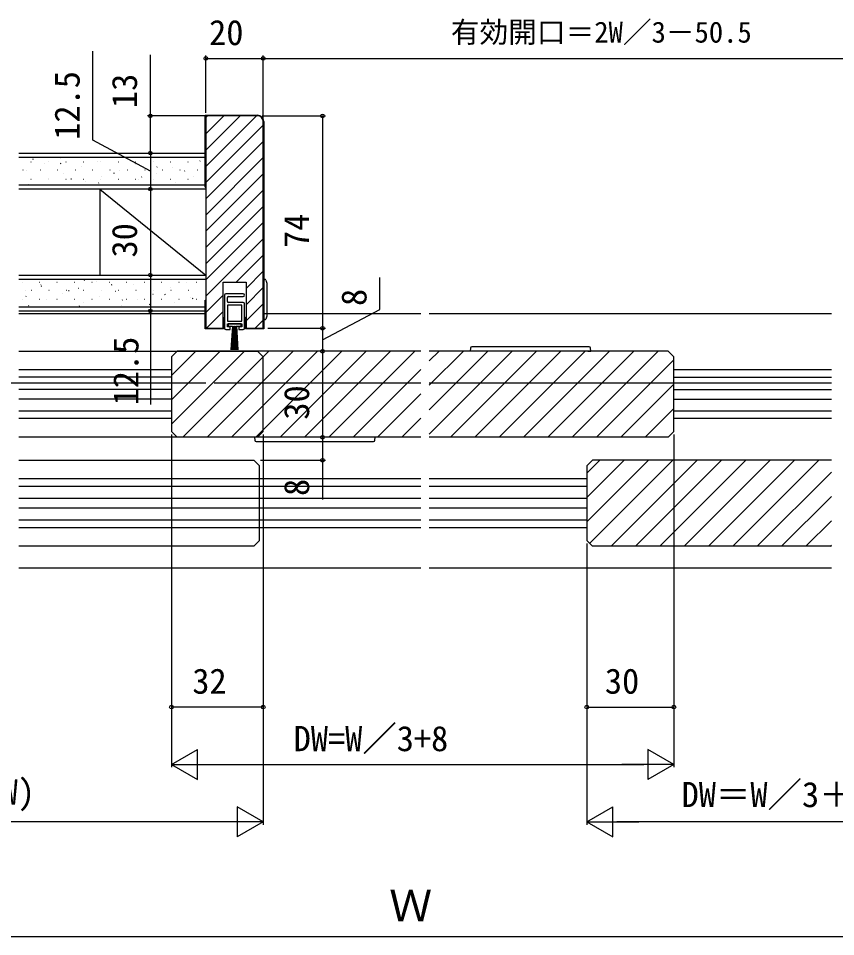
# Model space of a CAD drawing. Units: millimetres, scale not verified. Extents: x -525 to 525, y -783 to 779.
# Drawn here: x -308.2 to -23.2, y -357.5 to -37.5 of the extents above; entities that cross this region are included whole.
import ezdxf
from ezdxf.enums import TextEntityAlignment as Align

# ---------------------------------------------------------------- set-up
doc = ezdxf.new("R2010")
doc.units = ezdxf.units.MM
doc.header["$LTSCALE"] = 4
for name, color, linetype in [('0-5_YKK_12', 2, 'Continuous'), ('0-6_YKK_13', 4, 'Continuous'), ('0-8_YKK_D', 6, 'Continuous'), ('0-A_YSS_K', 3, 'Continuous'), ('0-B_YSS_KE', 3, 'Continuous')]:
    doc.layers.add(name, color=color, linetype=linetype)
doc.styles.add('ＭＳ ゴシック', font='')
doc.styles.get('ＭＳ ゴシック').set_extended_font_data('MS Gothic')

msp = doc.modelspace()

# ---------------------------------------------------------------- linework, layer by layer
at = {"layer": '0-5_YKK_12'}
for p, q in [((-242.8, -140.478), (-308.05, -140.478)), ((-167.9, -140.478), (-222.8, -140.478)), ((-24.75, -140.478), (-164.9, -140.478)), ((-308.05, -153.478), (-224.8, -153.478)), ((-254.8, -155.478), (-252.8, -153.478)), ((-254.8, -161.937), (-246.34, -153.478)), ((-254.8, -170.422), (-237.855, -153.478)), ((-254.8, -178.908), (-229.37, -153.478)), ((-167.9, -153.478), (-252.8, -153.478)), ((-250.885, -183.478), (-220.885, -153.478)), ((-242.399, -183.478), (-212.399, -153.478)), ((-233.914, -183.478), (-203.914, -153.478)), ((-225.429, -183.478), (-195.429, -153.478)), ((-224.8, -153.478), (-222.8, -155.478)), ((-216.943, -183.478), (-186.943, -153.478)), ((-208.458, -183.478), (-178.458, -153.478)), ((-199.973, -183.478), (-169.973, -153.478)), ((-81.65, -153.478), (-164.9, -153.478)), ((-164.9, -156.89), (-161.488, -153.478)), ((-164.9, -165.375), (-153.002, -153.478)), ((-164.9, -173.86), (-144.517, -153.478)), ((-164.9, -182.346), (-136.032, -153.478)), ((-157.546, -183.478), (-127.546, -153.478)), ((-149.061, -183.478), (-119.061, -153.478)), ((-140.576, -183.478), (-110.576, -153.478)), ((-132.091, -183.478), (-102.091, -153.478)), ((-123.605, -183.478), (-93.605, -153.478)), ((-115.12, -183.478), (-85.12, -153.478)), ((-81.65, -153.478), (-79.65, -155.478)), ((-254.8, -155.478), (-254.8, -181.478)), ((-222.8, -181.478), (-222.8, -155.478)), ((-106.635, -183.478), (-79.65, -156.493)), ((-79.65, -181.478), (-79.65, -155.478)), ((-254.8, -159.978), (-308.05, -159.978)), ((-191.488, -183.478), (-167.9, -159.89)), ((-24.75, -159.978), (-79.65, -159.978)), ((-254.8, -162.578), (-308.05, -162.578)), ((-79.65, -162.578), (-24.75, -162.578)), ((-464, -164.478), (-242.85, -164.478)), ((-239.85, -164.478), (-167.9, -164.478)), ((-164.9, -164.478), (-24.75, -164.478)), ((-98.149, -183.478), (-79.65, -164.978)), ((-254.8, -166.778), (-308.05, -166.778)), ((-183.002, -183.478), (-167.9, -168.375)), ((-79.65, -166.778), (-24.75, -166.778)), ((-254.8, -170.178), (-308.05, -170.178)), ((-79.65, -170.178), (-24.75, -170.178)), ((-254.8, -174.378), (-308.05, -174.378)), ((-89.664, -183.478), (-79.65, -173.463)), ((-24.75, -174.378), (-79.65, -174.378)), ((-254.8, -176.978), (-308.05, -176.978)), ((-174.517, -183.478), (-167.9, -176.86)), ((-24.75, -176.978), (-79.65, -176.978)), ((-252.8, -183.478), (-254.8, -181.478)), ((-222.8, -181.478), (-224.8, -183.478)), ((-81.65, -183.478), (-79.65, -181.478)), ((-224.8, -183.478), (-308.05, -183.478)), ((-167.9, -183.478), (-252.8, -183.478)), ((-81.65, -183.478), (-164.9, -183.478)), ((-308.05, -191.478), (-226.1, -191.478)), ((-226.1, -191.478), (-224.1, -193.478)), ((-110, -193.478), (-108, -191.478)), ((-110, -195.978), (-105.499, -191.478)), ((-110, -204.463), (-97.014, -191.478)), ((-110, -212.949), (-88.529, -191.478)), ((-109.022, -220.456), (-80.044, -191.478)), ((-24.75, -191.478), (-108, -191.478)), ((-101.558, -221.478), (-71.558, -191.478)), ((-93.073, -221.478), (-63.073, -191.478)), ((-84.588, -221.478), (-54.588, -191.478)), ((-76.103, -221.478), (-46.103, -191.478)), ((-67.617, -221.478), (-37.617, -191.478)), ((-59.132, -221.478), (-29.132, -191.478)), ((-224.1, -219.478), (-224.1, -193.478)), ((-110, -193.478), (-110, -219.478)), ((-167.9, -197.978), (-308.05, -197.978)), ((-110, -197.978), (-164.9, -197.978)), ((-50.647, -221.478), (-24.75, -195.581)), ((-167.9, -200.578), (-308.05, -200.578)), ((-110, -200.578), (-164.9, -200.578)), ((-167.9, -204.778), (-308.05, -204.778)), ((-110, -204.778), (-164.9, -204.778)), ((-42.161, -221.478), (-24.75, -204.066)), ((-167.9, -208.178), (-308.05, -208.178)), ((-110, -208.178), (-164.9, -208.178)), ((-167.9, -212.378), (-308.05, -212.378)), ((-110, -212.378), (-164.9, -212.378)), ((-33.676, -221.478), (-24.75, -212.551)), ((-167.9, -214.978), (-308.05, -214.978)), ((-110, -214.978), (-164.9, -214.978)), ((-224.1, -219.478), (-226.1, -221.478)), ((-108, -221.478), (-110, -219.478)), ((-226.1, -221.478), (-308.05, -221.478)), ((-24.75, -221.478), (-108, -221.478)), ((-25.191, -221.478), (-24.75, -221.037)), ((-308.05, -228.978), (-167.9, -228.978)), ((-164.9, -228.978), (-24.75, -228.978))]:
    msp.add_line(p, q, dxfattribs=at)
at = {"layer": '0-6_YKK_13'}
for p, q in [((-222.6, -128.478), (-222.219, -128.478)), ((-222.6, -142.478), (-222.6, -128.478)), ((-221.933, -128.686), (-221.6, -129.728)), ((-221.6, -129.728), (-221.6, -129.984)), ((-221.6, -129.984), (-221.6, -140.971)), ((-236.3, -133.978), (-236.3, -145.478)), ((-229.8, -133.478), (-235.8, -133.478)), ((-235.3, -136.178), (-235.3, -134.778)), ((-235.3, -137.478), (-235.3, -142.978)), ((-230.3, -137.478), (-235.3, -137.478)), ((-235, -134.478), (-229.8, -134.478)), ((-229.8, -136.478), (-235, -136.478)), ((-230.3, -142.978), (-230.3, -137.478)), ((-229.3, -145.478), (-229.3, -136.978)), ((-235.3, -142.978), (-230.3, -142.978)), ((-222.219, -142.478), (-222.6, -142.478)), ((-221.6, -141.228), (-221.933, -142.269)), ((-221.6, -140.971), (-221.6, -141.228)), ((-150.587, -152.447), (-150.65, -153.478)), ((-109.212, -151.978), (-150.088, -151.978)), ((-109.648, -153.478), (-108.65, -153.478)), ((-108.65, -153.478), (-108.713, -152.447)), ((-225.8, -183.478), (-225.737, -184.508)), ((-225.238, -184.978), (-184.362, -184.978)), ((-183.863, -184.508), (-183.8, -183.478))]:
    msp.add_line(p, q, dxfattribs=at)
for points in [[(-235.8, -145.978), (-234.3, -145.978), (-234.3, -144.978), (-235.3, -144.978), (-235.3, -143.978), (-230.3, -143.978), (-230.3, -144.978), (-231.3, -144.978), (-231.3, -145.978), (-229.8, -145.978)], [(-230.55, -143.978), (-235.05, -143.978), (-235.05, -144.778), (-233.55, -144.778), (-234.05, -152.978)], [(-231.55, -152.978), (-232.05, -144.778), (-230.55, -144.778), (-230.55, -143.978)], [(-233.45, -144.778), (-233.41, -144.778), (-233.838, -152.978)], [(-233.31, -144.778), (-233.27, -144.778), (-233.626, -152.978)], [(-233.17, -144.778), (-233.13, -144.778), (-233.415, -152.978)], [(-233.03, -144.778), (-232.99, -144.778), (-233.203, -152.978)], [(-232.89, -144.778), (-232.85, -144.778), (-232.976, -152.978)], [(-232.624, -152.978), (-232.75, -144.778), (-232.71, -144.778)], [(-232.397, -152.978), (-232.61, -144.778), (-232.57, -144.778)], [(-232.185, -152.978), (-232.47, -144.778), (-232.43, -144.778)], [(-231.974, -152.978), (-232.33, -144.778), (-232.29, -144.778)], [(-231.762, -152.978), (-232.19, -144.778), (-232.15, -144.778)]]:
    msp.add_lwpolyline(points, dxfattribs=at)
for centre, radius, start, end in [((-222.219, -128.778), 0.3, 17.74467, 90), ((-235.8, -133.978), 0.5, 90, 180), ((-229.8, -133.978), 0.5, 270, 90), ((-235, -134.778), 0.3, 90, 180), ((-235, -136.178), 0.3, 180, 270), ((-229.8, -136.978), 0.5, 0, 90), ((-222.219, -142.178), 0.3, 270, 342.25533), ((-235.8, -145.478), 0.5, 180, 270), ((-229.8, -145.478), 0.5, 270, 0), ((-150.088, -152.478), 0.5, 90, 176.5), ((-109.212, -152.478), 0.5, 3.5, 90), ((-225.238, -184.478), 0.5, 183.5, 270), ((-184.362, -184.478), 0.5, 270, 356.5)]:
    msp.add_arc(centre, radius, start, end, dxfattribs=at)
at = {"layer": '0-8_YKK_D'}
for p, q in [((-242.8, -70.478), (-242.8, -50.478)), ((-222.8, -72.441), (-222.8, -50.478)), ((-222.8, -72.441), (-222.8, -50.478)), ((-242.8, -51.478), (-222.8, -51.478)), ((-222.8, -51.478), (60, -51.478)), ((-243.15, -71.478), (-263.15, -71.478)), ((-223.15, -71.478), (-201.15, -71.478)), ((-202.15, -71.478), (-202.15, -145.478)), ((-262.15, -84.478), (-262.15, -96.978)), ((-221.15, -145.478), (-201.15, -145.478)), ((-221.15, -145.478), (-201.15, -145.478)), ((-202.15, -145.478), (-202.15, -153.477)), ((-203.15, -153.477), (-203.15, -153.477)), ((-203.15, -153.477), (-203.15, -153.477)), ((-202.15, -153.477), (-202.15, -183.477)), ((-254.8, -182.476), (-254.8, -278.478)), ((-254.8, -182.478), (-254.8, -298.478)), ((-222.8, -182.478), (-222.8, -318.478)), ((-222.8, -182.478), (-222.8, -278.478)), ((-203.15, -183.477), (-203.15, -183.477)), ((-79.65, -182.478), (-79.65, -278.478)), ((-79.65, -182.478), (-79.65, -298.478)), ((-223.8, -191.478), (-201.15, -191.478)), ((-110, -220.478), (-110, -318.478)), ((-110, -220.478), (-110, -278.478)), ((-222.8, -277.478), (-254.8, -277.478)), ((-110, -277.478), (-79.65, -277.478)), ((-254.8, -297.478), (-245.707, -292.228)), ((-245.707, -302.728), (-245.707, -292.228)), ((-79.65, -297.478), (-88.743, -292.228)), ((-88.743, -292.228), (-88.743, -302.728)), ((-254.8, -297.478), (-245.707, -302.728)), ((-254.8, -297.478), (-236.613, -297.478)), ((-244.3, -297.478), (-90.15, -297.478)), ((-79.65, -297.478), (-97.837, -297.478)), ((-79.65, -297.478), (-88.743, -302.728)), ((-222.8, -317.478), (-231.893, -312.228)), ((-231.893, -312.228), (-231.893, -322.728)), ((-110, -317.478), (-100.907, -312.228)), ((-100.907, -322.728), (-100.907, -312.228)), ((-233.3, -317.478), (-384.5, -317.478)), ((-222.8, -317.478), (-240.987, -317.478)), ((-222.8, -317.478), (-231.893, -322.728)), ((-110, -317.478), (-100.907, -322.728)), ((-110, -317.478), (-91.813, -317.478)), ((53, -317.478), (-99.5, -317.478)), ((-406, -357.478), (69.5, -357.478))]:
    msp.add_line(p, q, dxfattribs=at)
for points in [[(-262.15, -90.728), (-282.15, -79.978), (-282.15, -48.978)], [(-262.15, -84.478), (-262.15, -71.478), (-262.15, -50.2)], [(-262.15, -96.978), (-262.15, -126.978), (-262.15, -139.478), (-262.15, -172.028)], [(-202.15, -149.477), (-182.15, -138.917), (-182.15, -127.826)], [(-202.15, -183.477), (-202.15, -191.478), (-202.15, -205.118)]]:
    msp.add_lwpolyline(points, dxfattribs=at)
for centre in [(-242.8, -51.478), (-222.8, -51.478), (-222.8, -51.478), (-262.15, -71.478), (-202.15, -71.478), (-262.15, -84.478), (-262.15, -84.478), (-262.15, -96.978), (-262.15, -96.978), (-262.15, -126.978), (-262.15, -126.978), (-262.15, -139.478), (-202.15, -145.478), (-202.15, -145.478), (-202.15, -153.477), (-202.15, -153.477), (-202.15, -183.477), (-202.15, -183.477), (-202.15, -191.478), (-254.8, -277.478), (-222.8, -277.478), (-110, -277.478), (-79.65, -277.478)]:
    msp.add_circle(centre, 0.637, dxfattribs=at)
at = {"layer": '0-A_YSS_K'}
for p, q in [((-242.8, -72.106), (-242.172, -71.478)), ((-242.8, -77.763), (-236.515, -71.478)), ((-242.8, -83.42), (-230.858, -71.478)), ((-242.8, -89.076), (-225.201, -71.478)), ((-242.8, -94.733), (-222.8, -74.733)), ((-242.8, -100.39), (-222.8, -80.39)), ((-308.05, -84.478), (-242.8, -84.478)), ((-242.8, -85.978), (-308.05, -85.978)), ((-293.529, -86.247), (-293.51, -86.241)), ((-242.8, -84.478), (-242.8, -139.478)), ((-242.8, -106.047), (-222.8, -86.047)), ((-303.784, -87.557), (-303.684, -87.557)), ((-303.073, -86.558), (-302.906, -86.448)), ((-299.11, -88.223), (-299.091, -88.217)), ((-297.704, -87.557), (-297.604, -87.557)), ((-293.468, -88.036), (-293.301, -87.926)), ((-291.624, -87.557), (-291.524, -87.557)), ((-286.091, -89.295), (-286.072, -89.288)), ((-285.544, -87.557), (-285.444, -87.557)), ((-280.511, -87.319), (-280.492, -87.312)), ((-279.464, -87.557), (-279.364, -87.557)), ((-273.384, -87.557), (-273.284, -87.557)), ((-267.492, -88.391), (-267.473, -88.384)), ((-267.304, -87.557), (-267.204, -87.557)), ((-262.006, -86.448), (-261.987, -86.441)), ((-261.224, -87.557), (-261.124, -87.557)), ((-259.89, -89.319), (-259.723, -89.208)), ((-255.144, -87.557), (-255.044, -87.557)), ((-254.474, -89.463), (-254.455, -89.456)), ((-249.064, -87.557), (-248.964, -87.557)), ((-248.988, -87.52), (-248.969, -87.513)), ((-244.906, -87.236), (-244.74, -87.126)), ((-242.984, -87.557), (-242.884, -87.557)), ((-306.634, -90.307), (-306.534, -90.307)), ((-305.35, -90.433), (-305.331, -90.426)), ((-300.554, -90.307), (-300.454, -90.307)), ((-294.474, -90.307), (-294.374, -90.307)), ((-292.331, -91.505), (-292.313, -91.498)), ((-288.394, -90.307), (-288.294, -90.307)), ((-282.314, -90.307), (-282.214, -90.307)), ((-279.313, -92.577), (-279.294, -92.57)), ((-276.234, -90.307), (-276.134, -90.307)), ((-274.874, -91.401), (-274.707, -91.29)), ((-273.073, -90.367), (-273.054, -90.36)), ((-270.154, -90.307), (-270.054, -90.307)), ((-265.269, -92.878), (-265.102, -92.768)), ((-264.074, -90.307), (-263.974, -90.307)), ((-260.054, -91.439), (-260.035, -91.432)), ((-257.994, -90.307), (-257.894, -90.307)), ((-251.914, -90.307), (-251.814, -90.307)), ((-250.285, -90.796), (-250.118, -90.686)), ((-247.036, -92.511), (-247.017, -92.504)), ((-245.834, -90.307), (-245.734, -90.307)), ((-242.8, -111.704), (-222.8, -91.704)), ((-308.05, -95.478), (-242.8, -95.478)), ((-304.71, -95.478), (-304.675, -95.454)), ((-303.784, -93.537), (-303.684, -93.537)), ((-303.398, -95.424), (-303.379, -95.417)), ((-297.818, -93.448), (-297.799, -93.441)), ((-297.704, -93.537), (-297.604, -93.537)), ((-291.624, -93.537), (-291.524, -93.537)), ((-289.858, -93.483), (-289.691, -93.372)), ((-285.544, -93.537), (-285.444, -93.537)), ((-284.799, -94.52), (-284.78, -94.513)), ((-280.253, -94.961), (-280.086, -94.85)), ((-279.464, -93.537), (-279.364, -93.537)), ((-273.384, -93.537), (-273.284, -93.537)), ((-267.304, -93.537), (-267.204, -93.537)), ((-266.294, -93.649), (-266.276, -93.642)), ((-261.224, -93.537), (-261.124, -93.537)), ((-255.144, -93.537), (-255.044, -93.537)), ((-253.276, -94.72), (-253.257, -94.714)), ((-249.064, -93.537), (-248.964, -93.537)), ((-242.984, -93.537), (-242.884, -93.537)), ((-242.8, -96.978), (-308.05, -96.978)), ((-279.8, -96.978), (-279.8, -126.978)), ((-279.8, -96.978), (-242.8, -126.978)), ((-242.8, -117.361), (-222.8, -97.361)), ((-242.8, -123.018), (-222.8, -103.018)), ((-242.8, -128.674), (-222.8, -108.674)), ((-242.8, -134.331), (-222.8, -114.331)), ((-232.289, -129.478), (-222.8, -119.988)), ((-308.05, -126.978), (-242.8, -126.978)), ((-228.8, -131.645), (-222.8, -125.645)), ((-242.8, -128.478), (-308.05, -128.478)), ((-306.894, -129.417), (-306.794, -129.417)), ((-300.814, -129.417), (-300.714, -129.417)), ((-300.286, -130.421), (-300.267, -130.414)), ((-300.234, -130.912), (-300.067, -130.801)), ((-294.734, -129.417), (-294.634, -129.417)), ((-288.654, -129.417), (-288.554, -129.417)), ((-285.25, -128.83), (-285.083, -128.719)), ((-282.574, -129.417), (-282.474, -129.417)), ((-281.027, -129.283), (-281.008, -129.276)), ((-276.494, -129.417), (-276.394, -129.417)), ((-275.645, -130.308), (-275.478, -130.197)), ((-270.414, -129.417), (-270.314, -129.417)), ((-268.009, -130.355), (-267.99, -130.348)), ((-264.334, -129.417), (-264.234, -129.417)), ((-258.254, -129.417), (-258.154, -129.417)), ((-252.174, -129.417), (-252.074, -129.417)), ((-249.41, -129.45), (-249.391, -129.444)), ((-246.094, -129.417), (-245.994, -129.417)), ((-305.772, -132.363), (-305.753, -132.357)), ((-305.613, -134.472), (-305.446, -134.361)), ((-303.664, -132.167), (-303.564, -132.167)), ((-297.584, -132.167), (-297.484, -132.167)), ((-292.753, -133.435), (-292.735, -133.429)), ((-291.504, -132.167), (-291.404, -132.167)), ((-290.629, -132.39), (-290.462, -132.279)), ((-287.267, -131.493), (-287.248, -131.486)), ((-285.424, -132.167), (-285.324, -132.167)), ((-279.344, -132.167), (-279.244, -132.167)), ((-274.249, -132.564), (-274.23, -132.558)), ((-273.264, -132.167), (-273.164, -132.167)), ((-267.184, -132.167), (-267.084, -132.167)), ((-261.23, -133.636), (-261.211, -133.63)), ((-261.104, -132.167), (-261.004, -132.167)), ((-257.051, -133.672), (-256.884, -133.562)), ((-255.024, -132.167), (-254.924, -132.167)), ((-254.99, -131.426), (-254.971, -131.42)), ((-248.944, -132.167), (-248.844, -132.167)), ((-242.8, -139.988), (-236.8, -133.988)), ((-228.8, -137.302), (-222.8, -131.302)), ((-306.894, -135.397), (-306.794, -135.397)), ((-300.814, -135.397), (-300.714, -135.397)), ((-298.334, -135.411), (-298.315, -135.405)), ((-294.734, -135.397), (-294.634, -135.397)), ((-288.654, -135.397), (-288.554, -135.397)), ((-285.315, -136.483), (-285.297, -136.477)), ((-282.574, -135.397), (-282.474, -135.397)), ((-279.735, -134.507), (-279.716, -134.5)), ((-276.494, -135.397), (-276.394, -135.397)), ((-272.297, -137.555), (-272.278, -137.548)), ((-272.035, -135.754), (-271.868, -135.644)), ((-270.414, -135.397), (-270.314, -135.397)), ((-266.716, -135.579), (-266.698, -135.572)), ((-264.334, -135.397), (-264.234, -135.397)), ((-262.43, -137.232), (-262.263, -137.122)), ((-258.254, -135.397), (-258.154, -135.397)), ((-253.698, -136.651), (-253.679, -136.644)), ((-252.174, -135.397), (-252.074, -135.397)), ((-248.212, -134.708), (-248.193, -134.701)), ((-247.446, -135.15), (-247.279, -135.04)), ((-246.094, -135.397), (-245.994, -135.397)), ((-228.8, -142.959), (-222.8, -136.959)), ((-308.05, -137.978), (-242.8, -137.978)), ((-308.05, -139.478), (-242.8, -139.478)), ((-304.574, -137.621), (-304.555, -137.615)), ((-287.019, -137.836), (-286.852, -137.726)), ((-242.633, -145.478), (-236.8, -139.645)), ((-225.662, -145.478), (-222.8, -142.616)), ((-236.976, -145.478), (-236.8, -145.302))]:
    msp.add_line(p, q, dxfattribs=at)
at = {"layer": '0-B_YSS_KE'}
for p, q in [((-243, -71.278), (-224.8, -71.278)), ((-242.8, -71.478), (-242.8, -135.678)), ((-224.8, -71.478), (-242.8, -71.478)), ((-243, -96.278), (-242.8, -96.278)), ((-243, -135.678), (-242.8, -135.678)), ((-236.8, -141.678), (-236.6, -141.678)), ((-229, -141.678), (-228.8, -141.678))]:
    msp.add_line(p, q, dxfattribs=at)
for points in [[(-243, -71.278), (-243, -96.278), (-243, -71.278)], [(-242.8, -71.478), (-242.8, -145.478), (-236.8, -145.478), (-236.8, -129.478), (-228.8, -129.478), (-228.8, -145.478), (-222.8, -145.478), (-222.8, -73.478)], [(-222.6, -73.478), (-222.6, -145.678), (-229, -145.678), (-229, -141.678)], [(-236.6, -141.678), (-236.6, -145.678), (-243, -145.678), (-243, -135.678)]]:
    msp.add_lwpolyline(points, dxfattribs=at)
for radius in [2.2, 2]:
    msp.add_arc((-224.8, -73.478), radius, 0.00001, 89.99999, dxfattribs=at)

# ---------------------------------------------------------------- texts
at = {"layer": '0-8_YKK_D', "style": 'ＭＳ ゴシック'}
for s, height, p in [('20', 8.798, (-241.664, -49.478)), ('有効開口＝2W／3－50.5', 7.331, (-157.394, -48.171)), ('32', 8.798, (-247.527, -275.478)), ('30', 8.798, (-103.689, -275.478)), ('DW=W／3+8', 8.798, (-212.191, -295.5)), ('(DW)', 8.798, (-326.32, -314.114)), ('DW＝W／3＋8', 8.798, (-76.943, -315)), ('Ｗ', 11, (-178.903, -355.478))]:
    msp.add_text(s, height=height, dxfattribs=at).set_placement(p, align=Align.BOTTOM_LEFT)
for s, p in [('12.5', (-284.15, -79.818)), ('13', (-264.15, -68.768)), ('74', (-204.15, -117.512)), ('30', (-264.15, -120.841)), ('8', (-184.15, -137.735)), ('12.5', (-263.65, -172.368)), ('30', (-204.15, -177.341)), ('8', (-204.15, -203.937))]:
    msp.add_text(s, height=8.798, rotation=90, dxfattribs=at).set_placement(p, align=Align.BOTTOM_LEFT)

doc.saveas('drawing.dxf')
